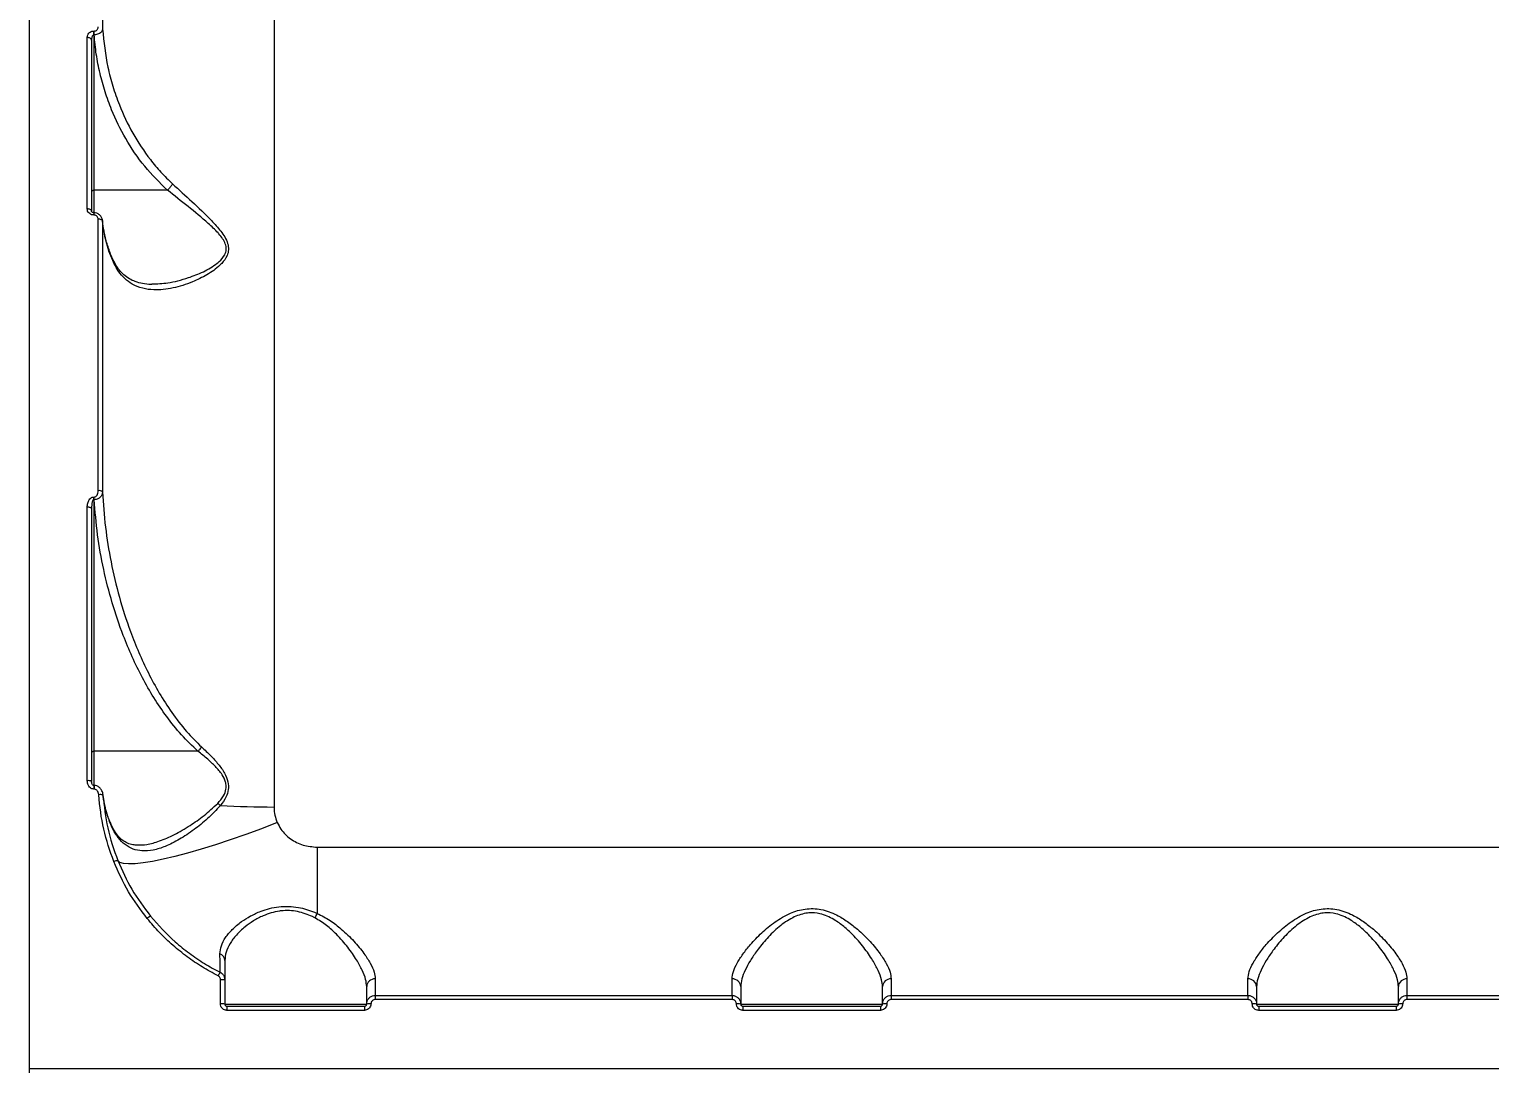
# Model space of a CAD drawing. Header units: millimetres. Extents: x -8327 to 9087, y -6583 to 5996.
# Drawn here: x -799 to -459.3, y -2207.1 to -1964.2 of the extents above; entities that cross this region are included whole.
import ezdxf

# ---------------------------------------------------------------- set-up
doc = ezdxf.new("R2010")
doc.units = ezdxf.units.MM
for name, color, linetype in [('DIKOM_ОБЪЕКТ', 7, 'Continuous'), ('DIKOM_РАЗМЕР_ЗОНА', 7, 'Continuous'), ('DIKOM_РАЗМЕР_ОБЪЕКТА', 7, 'Continuous')]:
    doc.layers.add(name, color=color, linetype=linetype)
doc.styles.add('style1', font='arial.ttf', dxfattribs={"width": 0.8})
doc.dimstyles.new('1-50', dxfattribs={"dimtxt": 300, "dimasz": 200, "dimexe": 100, "dimexo": 0, "dimgap": 100, "dimtad": 1, "dimtxsty": 'style1', "dimcen": 200, "dimclrd": 7, "dimclre": 7, "dimclrt": 7, "dimadec": 1, "dimazin": 2, "dimtfac": 1, "dimtmove": 0, "dimatfit": 2, "dimfxl": 0, "dimlwd": 25, "dimlwe": 18, "dimarcsym": 0})

# ---------------------------------------------------------------- blocks, each defined once
blk = doc.blocks.new('*D9')
at = {"layer": 'Defpoints', "color": 0, "transparency": 16777216}
for p in [(7087.37, 843.9), (-4957.59, 227.93), (7087.37, -4838.64)]:
    blk.add_point(p, dxfattribs=at)
at = {"layer": 'DIKOM_РАЗМЕР_ОБЪЕКТА', "color": 7, "lineweight": 18, "transparency": 16777216}
for p, q in [((7087.37, 843.9), (7087.37, -4938.64)), ((-4957.59, 227.93), (-4957.59, -4938.64))]:
    blk.add_line(p, q, dxfattribs=at)
at = {"layer": 'DIKOM_РАЗМЕР_ОБЪЕКТА', "color": 7, "lineweight": 25, "transparency": 16777216}
blk.add_line((-4757.59, -4838.64), (6887.37, -4838.64), dxfattribs=at)
at = {"layer": 'DIKOM_РАЗМЕР_ОБЪЕКТА', "color": 7, "transparency": 16777216}
for points in [[(-4757.59, -4805.31), (-4757.59, -4871.97), (-4957.59, -4838.64)], [(6887.37, -4805.31), (6887.37, -4871.97), (7087.37, -4838.64)]]:
    blk.add_solid(points, dxfattribs=at)
at = {"layer": 'DIKOM_РАЗМЕР_ОБЪЕКТА', "color": 7, "transparency": 16777216, "insert": (4098.94, -4585.47), "char_height": 300, "attachment_point": 5, "style": 'style1'}
blk.add_mtext('12040', dxfattribs=at)
blk = doc.blocks.new('*D10')
at = {"layer": 'Defpoints', "color": 0, "transparency": 16777216}
for p in [(-465.57, 4500.84), (-6842.48, -4044.98), (-465.57, -4044.98)]:
    blk.add_point(p, dxfattribs=at)
at = {"layer": 'DIKOM_РАЗМЕР_ОБЪЕКТА', "color": 7, "lineweight": 18, "transparency": 16777216}
for p, q in [((-465.57, 4500.84), (-6942.48, 4500.84)), ((-465.57, -4044.98), (-6942.48, -4044.98))]:
    blk.add_line(p, q, dxfattribs=at)
at = {"layer": 'DIKOM_РАЗМЕР_ОБЪЕКТА', "color": 7, "lineweight": 25, "transparency": 16777216}
blk.add_line((-6842.48, 4300.84), (-6842.48, -3844.98), dxfattribs=at)
at = {"layer": 'DIKOM_РАЗМЕР_ОБЪЕКТА', "color": 7, "transparency": 16777216}
for points in [[(-6875.82, 4300.84), (-6809.15, 4300.84), (-6842.48, 4500.84)], [(-6875.82, -3844.98), (-6809.15, -3844.98), (-6842.48, -4044.98)]]:
    blk.add_solid(points, dxfattribs=at)
at = {"layer": 'DIKOM_РАЗМЕР_ОБЪЕКТА', "color": 7, "transparency": 16777216, "insert": (-7095.66, 227.93), "char_height": 300, "attachment_point": 5, "rotation": 90, "style": 'style1'}
blk.add_mtext('8550', dxfattribs=at)
blk = doc.blocks.new('*D12')
at = {"layer": 'Defpoints', "color": 0, "transparency": 16777216}
for p in [(-6501.58, 227.93), (9087.37, 227.93), (9087.37, -6483.3)]:
    blk.add_point(p, dxfattribs=at)
at = {"layer": 'DIKOM_РАЗМЕР_ЗОНА', "color": 7, "lineweight": 18, "transparency": 16777216}
for p, q in [((-6501.58, 227.93), (-6501.58, -6583.3)), ((9087.37, 227.93), (9087.37, -6583.3))]:
    blk.add_line(p, q, dxfattribs=at)
at = {"layer": 'DIKOM_РАЗМЕР_ЗОНА', "color": 7, "lineweight": 25, "transparency": 16777216}
blk.add_line((-6301.58, -6483.3), (8887.37, -6483.3), dxfattribs=at)
at = {"layer": 'DIKOM_РАЗМЕР_ЗОНА', "color": 7, "transparency": 16777216}
for points in [[(-6301.58, -6449.97), (-6301.58, -6516.64), (-6501.58, -6483.3)], [(8887.37, -6449.97), (8887.37, -6516.64), (9087.37, -6483.3)]]:
    blk.add_solid(points, dxfattribs=at)
at = {"layer": 'DIKOM_РАЗМЕР_ЗОНА', "color": 7, "transparency": 16777216, "insert": (2981.2, -6230.13), "char_height": 300, "attachment_point": 5, "style": 'style1'}
blk.add_mtext('15500', dxfattribs=at)

msp = doc.modelspace()

# ---------------------------------------------------------------- linework, layer by layer
at = {"layer": 'DIKOM_ОБЪЕКТ', "color": 7, "linetype": 'Continuous', "lineweight": 15}
for p, q in [((-799.039, -1787.072), (-799.039, -2206.069)), ((-742.089, -1825.072), (-742.089, -2145.224)), ((-781.982, -1898.405), (-781.982, -1964.236)), ((-785.539, -2006.05), (-785.539, -1966.186)), ((-784.539, -1966.76), (-784.539, -2006.528)), ((-784.039, -1964.665), (-783.936, -1964.665)), ((-784.039, -1965.564), (-784.039, -1964.665)), ((-784.039, -1965.564), (-784.039, -2001.719)), ((-783.936, -1965.564), (-784.039, -1965.564)), ((-783.936, -1965.564), (-783.936, -1964.665)), ((-766.879, -2001.719), (-784.039, -2001.719)), ((-784.039, -2001.719), (-784.039, -2006.943)), ((-784.007, -2006.941), (-784.039, -2006.941)), ((-784.039, -2006.941), (-784.039, -2007.466)), ((-784.007, -2007.466), (-784.039, -2007.466)), ((-784.007, -2006.941), (-784.007, -2007.466)), ((-782.98, -2071.617), (-782.98, -2008.438)), ((-781.982, -2008.877), (-781.982, -2071.916)), ((-781.916, -2009.167), (-781.95, -2008.743)), ((-785.539, -2139.096), (-785.539, -2075.458)), ((-784.539, -2075.771), (-784.539, -2139.258)), ((-784.039, -2073.091), (-783.918, -2073.091)), ((-784.039, -2073.73), (-784.039, -2073.091)), ((-784.039, -2073.73), (-784.039, -2132.26)), ((-783.918, -2073.73), (-784.039, -2073.73)), ((-783.918, -2073.73), (-783.918, -2073.091)), ((-759.792, -2132.26), (-784.039, -2132.26)), ((-784.039, -2132.26), (-784.039, -2140.228)), ((-783.952, -2140.209), (-784.039, -2140.209)), ((-784.039, -2140.209), (-784.039, -2141.052)), ((-783.952, -2140.209), (-783.952, -2141.052)), ((-783.952, -2141.052), (-784.039, -2141.052)), ((-732.039, -2154.569), (-382.039, -2154.569)), ((-732.039, -2154.569), (-732.039, -2169.978)), ((-754.539, -2191.033), (-754.539, -2185.407)), ((-753.539, -2185.458), (-753.539, -2191.072)), ((-720.539, -2191.072), (-720.539, -2187.021)), ((-718.539, -2185.214), (-718.539, -2189.071)), ((-635.539, -2189.071), (-635.539, -2185.214)), ((-633.539, -2187.021), (-633.539, -2191.072)), ((-600.539, -2191.072), (-600.539, -2187.021)), ((-598.539, -2185.214), (-598.539, -2189.071)), ((-515.539, -2189.071), (-515.539, -2185.214)), ((-513.539, -2187.021), (-513.539, -2191.072)), ((-480.539, -2191.072), (-480.539, -2187.021)), ((-478.539, -2185.214), (-478.539, -2189.071)), ((-753.539, -2191.072), (-720.539, -2191.072)), ((-718.539, -2189.071), (-718.539, -2190.031)), ((-718.539, -2189.071), (-635.539, -2189.071)), ((-635.539, -2190.031), (-718.539, -2190.031)), ((-635.539, -2189.071), (-635.539, -2190.031)), ((-633.539, -2191.072), (-600.539, -2191.072)), ((-598.539, -2189.071), (-598.539, -2190.031)), ((-598.539, -2189.071), (-515.539, -2189.071)), ((-515.539, -2190.031), (-598.539, -2190.031)), ((-515.539, -2189.071), (-515.539, -2190.031)), ((-513.539, -2191.072), (-480.539, -2191.072)), ((-478.539, -2189.071), (-478.539, -2190.031)), ((-478.539, -2189.071), (-395.539, -2189.071)), ((-395.539, -2190.031), (-478.539, -2190.031)), ((-753.039, -2191.572), (-753.039, -2192.537)), ((-753.039, -2191.572), (-721.039, -2191.572)), ((-721.039, -2192.537), (-753.039, -2192.537)), ((-721.039, -2191.572), (-721.039, -2192.537)), ((-633.039, -2191.572), (-633.039, -2192.537)), ((-633.039, -2191.572), (-601.039, -2191.572)), ((-601.039, -2192.537), (-633.039, -2192.537)), ((-601.039, -2191.572), (-601.039, -2192.537)), ((-513.039, -2191.572), (-513.039, -2192.537)), ((-513.039, -2191.572), (-481.039, -2191.572)), ((-481.039, -2192.537), (-513.039, -2192.537)), ((-481.039, -2191.572), (-481.039, -2192.537)), ((-799.039, -2206.069), (-315.039, -2206.069)), ((-799.039, -2206.069), (-799.039, -2207.072))]:
    msp.add_line(p, q, dxfattribs=at)
at = {"layer": 'DIKOM_ОБЪЕКТ', "color": 7, "linetype": 'Continuous', "lineweight": 15, "flags": 128}
for points in [[(-784.539, -1966.76), (-784.559, -1966.648), (-784.616, -1966.54), (-784.708, -1966.441), (-784.832, -1966.354), (-784.984, -1966.283), (-785.157, -1966.23), (-785.344, -1966.197), (-785.539, -1966.186)], [(-784.539, -2001.88), (-784.53, -2001.849), (-784.501, -2001.818), (-784.455, -2001.791), (-784.393, -2001.766), (-784.317, -2001.746), (-784.231, -2001.731), (-784.137, -2001.722), (-784.039, -2001.719)], [(-784.539, -2006.528), (-784.559, -2006.435), (-784.616, -2006.345), (-784.708, -2006.262), (-784.832, -2006.19), (-784.984, -2006.13), (-785.157, -2006.086), (-785.344, -2006.059), (-785.539, -2006.05)], [(-781.982, -2008.877), (-782.013, -2008.79), (-782.078, -2008.707), (-782.174, -2008.631), (-782.299, -2008.565), (-782.447, -2008.511), (-782.614, -2008.471), (-782.793, -2008.447), (-782.98, -2008.438)], [(-784.539, -2075.771), (-784.559, -2075.71), (-784.616, -2075.651), (-784.708, -2075.597), (-784.832, -2075.549), (-784.984, -2075.51), (-785.157, -2075.481), (-785.344, -2075.463), (-785.539, -2075.458)], [(-784.539, -2132.42), (-784.53, -2132.388), (-784.501, -2132.358), (-784.455, -2132.331), (-784.393, -2132.307), (-784.317, -2132.287), (-784.231, -2132.272), (-784.137, -2132.263), (-784.039, -2132.26)], [(-741.33, -2148.866), (-745.024, -2150.272), (-748.681, -2151.605), (-752.266, -2152.85), (-755.743, -2153.996), (-759.077, -2155.031), (-762.236, -2155.945), (-765.189, -2156.729), (-767.907, -2157.375), (-770.362, -2157.877), (-772.53, -2158.229), (-774.39, -2158.43), (-775.924, -2158.475), (-777.117, -2158.366), (-777.956, -2158.102), (-778.433, -2157.687)]]:
    msp.add_lwpolyline(points, dxfattribs=at)
at = {"layer": 'DIKOM_ОБЪЕКТ', "color": 7, "linetype": 'Continuous', "lineweight": 15}
for centre, radius, start, end in [((-782.778, -2072.756), 1.157, 46.57579, 100.04834), ((-785.296, -2140.764), 1.685, 63.30977, 98.29768), ((-782.528, -2144.297), 1.967, 70.70546, 100.11833), ((-758.737, -2149.33), 6.084, 46.72983, 54.34521), ((-742.208, -1908.758), 236.466, 267.004, 270.02872), ((-778.277, -2160.062), 2.38, 93.76437, 117.08703), ((-769.188, -2173.777), 3.548, 117.44633, 132.81028), ((-725.683, -2173.927), 7.484, 148.14693, 157.1654), ((-755.299, -2181.026), 1.761, 1.82718, 68.86355), ((-746.418, -2188.646), 9.605, 148.82886, 154.5123), ((-754.289, -2190.274), 4.873, 81.15526, 92.94824), ((-718.631, -2187.123), 1.911, 87.24454, 176.94761), ((-635.448, -2187.123), 1.911, 3.05228, 92.75217), ((-598.631, -2187.123), 1.911, 87.24454, 176.94761), ((-515.448, -2187.123), 1.911, 3.05228, 92.75217), ((-478.631, -2187.123), 1.911, 87.24783, 176.94772), ((-754.289, -2197.591), 6.562, 83.44244, 92.18804), ((-719.79, -2197.594), 6.565, 87.81333, 96.55567), ((-634.289, -2197.591), 6.562, 83.44244, 92.18804), ((-599.79, -2197.594), 6.565, 87.81333, 96.55567), ((-514.289, -2197.591), 6.562, 83.44244, 92.18804), ((-479.79, -2197.594), 6.565, 87.81333, 96.55567)]:
    msp.add_arc(centre, radius, start, end, dxfattribs=at)
for points, knots in [([(-783.936, -1964.665), (-783.842, -1964.657), (-783.653, -1964.641), (-783.401, -1964.518), (-783.191, -1964.333), (-783.034, -1964.074), (-782.982, -1963.849), (-782.98, -1963.718), (-782.98, -1963.699)], [0, 0, 0, 0, 0.1672932, 0.3344369, 0.5091108, 0.7130595, 0.9577362, 1, 1, 1, 1]), ([(-785.539, -1966.186), (-785.539, -1966.158), (-785.535, -1965.951), (-785.452, -1965.595), (-785.199, -1965.184), (-784.866, -1964.894), (-784.476, -1964.703), (-784.185, -1964.677), (-784.039, -1964.665)], [0, 0, 0, 0, 0.0392471, 0.2872479, 0.4952033, 0.6710072, 0.8353002, 1, 1, 1, 1]), ([(-784.039, -1965.564), (-784.065, -1965.567), (-784.116, -1965.573), (-784.216, -1965.631), (-784.326, -1965.761), (-784.431, -1965.99), (-784.512, -1966.308), (-784.538, -1966.577), (-784.539, -1966.738), (-784.539, -1966.76)], [0, 0, 0, 0, 0.0553103, 0.10984903, 0.24371433, 0.41758879, 0.65180445, 0.9518579, 1, 1, 1, 1]), ([(-781.982, -1964.236), (-781.984, -1964.261), (-781.994, -1964.435), (-782.112, -1964.737), (-782.441, -1965.086), (-782.87, -1965.341), (-783.376, -1965.515), (-783.748, -1965.548), (-783.936, -1965.564)], [0, 0, 0, 0, 0.0391215, 0.2683155, 0.4664054, 0.6436425, 0.8199203, 1, 1, 1, 1]), ([(-766.876, -2001.718), (-768.707, -1999.911), (-772.417, -1996.249), (-776.684, -1989.842), (-779.586, -1983.932), (-781.44, -1978.804), (-782.627, -1974.489), (-783.502, -1970.07), (-783.791, -1967.066), (-783.936, -1965.564)], [0, 0, 0, 0, 0.1852048, 0.3752219, 0.5580277, 0.6672715, 0.7765209, 0.8882608, 1, 1, 1, 1]), ([(-781.982, -1964.236), (-781.673, -1967.2), (-781.205, -1971.682), (-779.64, -1977.524), (-777.838, -1982.7), (-775.08, -1988.516), (-771.667, -1993.684), (-768.449, -1997.549), (-766.614, -1999.326), (-765.697, -2000.215)], [0, 0, 0, 0, 0.2227142, 0.3367333, 0.4507471, 0.6310048, 0.8132755, 0.9066461, 1, 1, 1, 1]), ([(-765.697, -2000.215), (-764.2, -2001.587), (-761.168, -2004.366), (-757.296, -2008.002), (-754.771, -2010.781), (-753.516, -2012.577), (-752.817, -2014.033), (-752.591, -2015.558), (-753.02, -2017.224), (-753.876, -2018.362), (-755.423, -2019.905), (-757.705, -2021.472), (-761.431, -2023.288), (-765.649, -2024.618), (-769.55, -2025.035), (-772.703, -2024.617), (-774.965, -2023.734), (-776.848, -2022.343), (-778.229, -2020.743), (-778.93, -2019.426), (-779.224, -2018.874)], [0, 0, 0, 0, 0.0952082, 0.1929567, 0.2448, 0.2710696, 0.2981699, 0.3242898, 0.3503872, 0.3910754, 0.4019419, 0.4719619, 0.5438094, 0.6393955, 0.7378515, 0.7988537, 0.8613638, 0.9113745, 0.9628374, 1, 1, 1, 1]), ([(-765.697, -2000.215), (-765.724, -2000.263), (-765.813, -2000.418), (-766.039, -2000.753), (-766.413, -2001.231), (-766.722, -2001.556), (-766.876, -2001.718)], [0, 0, 0, 0, 0.1074442, 0.3494788, 0.6747664, 1, 1, 1, 1]), ([(-770.537, -2023.491), (-769.309, -2023.463), (-766.548, -2023.401), (-762.462, -2022.27), (-758.507, -2020.761), (-756.127, -2019.366), (-754.478, -2017.991), (-753.582, -2017.006), (-753.114, -2015.504), (-753.351, -2014.173), (-754.018, -2012.958), (-754.661, -2012.148), (-755.736, -2010.933), (-758.078, -2008.744), (-762.104, -2005.459), (-765.287, -2002.966), (-766.879, -2001.719)], [0, 0, 0, 0, 0.1105007, 0.2485082, 0.3481924, 0.4475004, 0.4623427, 0.5166424, 0.5502393, 0.5837013, 0.6157816, 0.6480655, 0.6549244, 0.7267037, 0.8632998, 1, 1, 1, 1]), ([(-766.879, -2001.719), (-766.879, -2001.719), (-766.878, -2001.719), (-766.877, -2001.718), (-766.876, -2001.718), (-766.876, -2001.718)], [0, 0, 0, 0, 0.398622, 0.7563855, 1, 1, 1, 1]), ([(-784.039, -2007.466), (-784.115, -2007.463), (-784.361, -2007.452), (-784.776, -2007.316), (-785.195, -2006.998), (-785.484, -2006.554), (-785.521, -2006.218), (-785.539, -2006.05)], [0, 0, 0, 0, 0.093164, 0.3038984, 0.5302479, 0.7651828, 1, 1, 1, 1]), ([(-784.039, -2006.938), (-784.064, -2006.938), (-784.133, -2006.939), (-784.245, -2006.908), (-784.363, -2006.848), (-784.464, -2006.755), (-784.531, -2006.642), (-784.529, -2006.566), (-784.528, -2006.528)], [0, 0, 0, 0, 0.0675395, 0.1855414, 0.3241125, 0.5015101, 0.7458388, 1, 1, 1, 1]), ([(-781.992, -2008.762), (-781.991, -2008.747), (-781.977, -2008.492), (-782.173, -2007.999), (-782.625, -2007.408), (-783.282, -2007.009), (-783.775, -2006.973), (-784.007, -2006.956)], [0, 0, 0, 0, 0.0155017, 0.2612787, 0.5139332, 0.7709916, 1, 1, 1, 1]), ([(-782.98, -2008.438), (-782.992, -2008.324), (-783.018, -2008.094), (-783.215, -2007.791), (-783.502, -2007.57), (-783.787, -2007.476), (-783.956, -2007.468), (-784.007, -2007.466)], [0, 0, 0, 0, 0.2336631, 0.4672796, 0.6955284, 0.9086842, 1, 1, 1, 1]), ([(-779.224, -2018.874), (-779.351, -2018.6), (-780.148, -2016.885), (-781.334, -2013.575), (-781.763, -2010.463), (-781.982, -2008.877)], [0, 0, 0, 0, 0.0849873, 0.5334646, 1, 1, 1, 1]), ([(-779.282, -2018.337), (-779.301, -2018.303), (-779.796, -2017.4), (-780.506, -2015.545), (-781.356, -2012.783), (-781.812, -2010.643), (-781.897, -2009.43), (-781.916, -2009.167)], [0, 0, 0, 0, 0.0114424, 0.3103673, 0.6119756, 0.9158164, 1, 1, 1, 1]), ([(-779.224, -2018.874), (-779.22, -2018.854), (-779.194, -2018.693), (-779.186, -2018.495), (-779.283, -2018.37), (-779.3, -2018.348)], [0, 0, 0, 0, 0.1036089, 0.8366292, 1, 1, 1, 1]), ([(-770.524, -2023.599), (-770.593, -2023.603), (-771.346, -2023.64), (-772.652, -2023.451), (-774.343, -2023.028), (-775.775, -2022.362), (-776.984, -2021.488), (-778.014, -2020.394), (-778.762, -2019.361), (-779.137, -2018.592), (-779.274, -2018.311)], [0, 0, 0, 0, 0.0175764, 0.1926831, 0.3631474, 0.5134454, 0.6719529, 0.8049, 0.9285687, 1, 1, 1, 1]), ([(-783.918, -2073.091), (-783.838, -2073.082), (-783.68, -2073.064), (-783.446, -2072.918), (-783.205, -2072.636), (-783.017, -2072.18), (-782.992, -2071.811), (-782.98, -2071.617)], [0, 0, 0, 0, 0.1189983, 0.2373899, 0.4123348, 0.691016, 1, 1, 1, 1]), ([(-781.982, -2071.916), (-782.017, -2072.151), (-782.085, -2072.614), (-782.499, -2073.171), (-782.988, -2073.508), (-783.454, -2073.687), (-783.76, -2073.715), (-783.918, -2073.73)], [0, 0, 0, 0, 0.2736062, 0.5372655, 0.7207899, 0.856553, 1, 1, 1, 1]), ([(-781.982, -2071.916), (-781.798, -2074.645), (-781.429, -2080.104), (-780.087, -2088.276), (-778.173, -2096.398), (-775.387, -2105.066), (-772.203, -2112.515), (-768.832, -2118.736), (-765.89, -2123.308), (-762.659, -2127.564), (-760.134, -2130.075), (-758.943, -2131.259)], [0, 0, 0, 0, 0.1269751, 0.2539548, 0.3836722, 0.5133747, 0.6746723, 0.7565611, 0.8384274, 0.9238199, 1, 1, 1, 1]), ([(-785.539, -2075.458), (-785.518, -2075.147), (-785.476, -2074.551), (-785.167, -2073.817), (-784.777, -2073.365), (-784.407, -2073.134), (-784.162, -2073.105), (-784.039, -2073.091)], [0, 0, 0, 0, 0.3089147, 0.5923472, 0.7697508, 0.8844691, 1, 1, 1, 1]), ([(-784.039, -2073.73), (-784.056, -2073.732), (-784.094, -2073.737), (-784.158, -2073.782), (-784.271, -2073.926), (-784.502, -2074.587), (-784.523, -2075.241), (-784.539, -2075.771)], [0, 0, 0, 0, 0.023291, 0.0519918, 0.1042319, 0.2734054, 1, 1, 1, 1]), ([(-759.783, -2132.257), (-761.096, -2131.009), (-763.738, -2128.498), (-767.103, -2124.253), (-770.114, -2119.797), (-772.769, -2115.136), (-775.129, -2110.302), (-777.542, -2104.499), (-779.836, -2097.717), (-781.816, -2089.882), (-783.259, -2081.878), (-783.698, -2076.446), (-783.918, -2073.73)], [0, 0, 0, 0, 0.0822816, 0.1655638, 0.2475161, 0.3294891, 0.4129253, 0.4963681, 0.6209036, 0.745453, 0.8727285, 1, 1, 1, 1]), ([(-759.792, -2132.26), (-759.79, -2132.26), (-759.788, -2132.259), (-759.785, -2132.259), (-759.784, -2132.258), (-759.783, -2132.257)], [0, 0, 0, 0, 0.4248081, 0.771372, 1, 1, 1, 1]), ([(-755.191, -2144.387), (-754.695, -2143.828), (-753.845, -2142.87), (-753.194, -2141.235), (-753.199, -2140.114), (-753.459, -2138.946), (-754.204, -2137.505), (-755.695, -2135.759), (-757.632, -2133.984), (-759.028, -2132.869), (-759.792, -2132.26)], [0, 0, 0, 0, 0.1504053, 0.2579087, 0.3420675, 0.365553, 0.4905015, 0.6488084, 0.8079295, 1, 1, 1, 1]), ([(-758.943, -2131.259), (-758.965, -2131.29), (-759.085, -2131.455), (-759.357, -2131.802), (-759.632, -2132.095), (-759.783, -2132.257)], [0, 0, 0, 0, 0.0927378, 0.4977818, 1, 1, 1, 1]), ([(-758.943, -2131.259), (-758.215, -2131.942), (-756.877, -2133.196), (-755.04, -2135.211), (-753.603, -2137.18), (-752.714, -2139.232), (-752.621, -2141.203), (-753.265, -2143.15), (-754.092, -2144.262), (-754.567, -2144.901)], [0, 0, 0, 0, 0.1839951, 0.3384066, 0.4956214, 0.6241628, 0.737454, 0.8492055, 1, 1, 1, 1]), ([(-784.039, -2141.052), (-784.179, -2141.037), (-784.457, -2141.007), (-784.864, -2140.762), (-785.24, -2140.336), (-785.494, -2139.744), (-785.525, -2139.301), (-785.539, -2139.096)], [0, 0, 0, 0, 0.15229548, 0.30404612, 0.5080148, 0.77321681, 1, 1, 1, 1]), ([(-783.998, -2140.204), (-784.013, -2140.206), (-784.044, -2140.212), (-784.102, -2140.2), (-784.191, -2140.155), (-784.325, -2140.024), (-784.471, -2139.752), (-784.546, -2139.471), (-784.534, -2139.291), (-784.532, -2139.258)], [0, 0, 0, 0, 0.0361077, 0.0772234, 0.1419148, 0.2913463, 0.5429629, 0.9184214, 1, 1, 1, 1]), ([(-781.901, -2142.291), (-781.903, -2142.251), (-781.919, -2141.898), (-782.161, -2141.315), (-782.658, -2140.671), (-783.268, -2140.318), (-783.727, -2140.174), (-783.947, -2140.212), (-783.953, -2140.213)], [0, 0, 0, 0, 0.03811105, 0.33309255, 0.57497511, 0.79091282, 0.99352379, 1, 1, 1, 1]), ([(-782.873, -2142.361), (-782.898, -2142.195), (-782.946, -2141.866), (-783.174, -2141.46), (-783.459, -2141.194), (-783.725, -2141.069), (-783.888, -2141.057), (-783.952, -2141.052)], [0, 0, 0, 0, 0.2718231, 0.5388598, 0.7375793, 0.896596, 1, 1, 1, 1]), ([(-779.361, -2157.943), (-780.244, -2155.442), (-782.034, -2150.375), (-782.591, -2145.054), (-782.873, -2142.361)], [0, 0, 0, 0, 0.4937641, 1, 1, 1, 1]), ([(-781.878, -2142.441), (-781.611, -2145.011), (-781.069, -2150.218), (-779.319, -2155.177), (-778.433, -2157.687)], [0, 0, 0, 0, 0.493765, 1, 1, 1, 1]), ([(-780.054, -2149.329), (-780.425, -2148.343), (-781.275, -2146.086), (-781.661, -2143.754), (-781.878, -2142.441)], [0, 0, 0, 0, 0.4365672, 1, 1, 1, 1]), ([(-780.08, -2148.985), (-780.199, -2148.719), (-780.713, -2147.57), (-781.303, -2145.472), (-781.764, -2143.497), (-781.859, -2142.427), (-781.871, -2142.286)], [0, 0, 0, 0, 0.1225038, 0.529342, 0.9380481, 1, 1, 1, 1]), ([(-754.567, -2144.901), (-755.54, -2145.948), (-757.489, -2148.045), (-760.786, -2150.602), (-764.091, -2152.83), (-767.292, -2154.435), (-770.214, -2155.343), (-772.717, -2155.544), (-774.892, -2155.094), (-776.76, -2154.091), (-778.392, -2152.443), (-779.448, -2150.729), (-779.942, -2149.585), (-780.054, -2149.329)], [0, 0, 0, 0, 0.1039368, 0.2080579, 0.3213677, 0.4346149, 0.5351332, 0.6355699, 0.7202637, 0.8048962, 0.8901539, 0.9753335, 1, 1, 1, 1]), ([(-773.796, -2154.052), (-773.108, -2154.04), (-771.493, -2154.014), (-768.631, -2153.176), (-765.255, -2151.705), (-761.772, -2149.652), (-758.321, -2147.279), (-756.241, -2145.357), (-755.191, -2144.387)], [0, 0, 0, 0, 0.123247, 0.2891698, 0.4732566, 0.6616167, 0.8292371, 1, 1, 1, 1]), ([(-742.089, -2145.224), (-742.089, -2145.282), (-742.085, -2145.922), (-741.957, -2147.176), (-741.542, -2148.295), (-741.33, -2148.866)], [0, 0, 0, 0, 0.0468115, 0.5142626, 1, 1, 1, 1]), ([(-780.116, -2149.004), (-780.11, -2149.012), (-780.053, -2149.089), (-780.053, -2149.208), (-780.053, -2149.312), (-780.054, -2149.329)], [0, 0, 0, 0, 0.0891653, 0.8585571, 1, 1, 1, 1]), ([(-773.789, -2154.082), (-774.076, -2154.083), (-774.824, -2154.084), (-775.888, -2153.794), (-776.967, -2153.264), (-777.91, -2152.494), (-778.762, -2151.501), (-779.507, -2150.348), (-779.926, -2149.396), (-780.11, -2148.98)], [0, 0, 0, 0, 0.1067852, 0.2773206, 0.4563551, 0.6002272, 0.7388924, 0.8858368, 1, 1, 1, 1]), ([(-741.33, -2148.866), (-741.063, -2149.385), (-740.314, -2150.839), (-738.308, -2152.764), (-735.358, -2154.28), (-733.153, -2154.472), (-732.039, -2154.569)], [0, 0, 0, 0, 0.1529591, 0.4283789, 0.7114349, 1, 1, 1, 1]), ([(-771.598, -2171.174), (-773.128, -2169.138), (-776.222, -2165.018), (-778.307, -2160.32), (-779.361, -2157.943)], [0, 0, 0, 0, 0.494175, 1, 1, 1, 1]), ([(-778.433, -2157.687), (-777.425, -2159.959), (-775.386, -2164.557), (-772.356, -2168.589), (-770.823, -2170.629)], [0, 0, 0, 0, 0.494158, 1, 1, 1, 1]), ([(-770.823, -2170.629), (-768.984, -2172.69), (-766.199, -2175.812), (-761.811, -2179.305), (-758.324, -2181.695), (-755.853, -2183.021), (-754.636, -2183.674)], [0, 0, 0, 0, 0.3951718, 0.5986723, 0.8021776, 1, 1, 1, 1]), ([(-754.664, -2179.383), (-754.602, -2178.76), (-754.476, -2177.512), (-753.466, -2175.591), (-751.889, -2173.688), (-749.882, -2171.993), (-747.6, -2170.553), (-745.376, -2169.516), (-743.141, -2168.801), (-740.985, -2168.388), (-738.713, -2168.291), (-735.869, -2168.586), (-733.633, -2169.28), (-732.253, -2169.884), (-732.039, -2169.978)], [0, 0, 0, 0, 0.1101015, 0.2202194, 0.3292877, 0.4383095, 0.5249634, 0.6115147, 0.6753419, 0.7390985, 0.8039977, 0.8688916, 0.9797312, 1, 1, 1, 1]), ([(-732.58, -2171.023), (-732.776, -2170.925), (-734.031, -2170.297), (-736.026, -2169.589), (-738.53, -2169.285), (-739.939, -2169.331), (-741.366, -2169.511), (-742.808, -2169.834), (-744.881, -2170.601), (-746.941, -2171.7), (-749.062, -2173.221), (-750.931, -2175.002), (-752.403, -2176.998), (-753.354, -2179.009), (-753.478, -2180.316), (-753.539, -2180.97)], [0, 0, 0, 0, 0.0201017, 0.1287303, 0.1863607, 0.2439923, 0.2548528, 0.3176665, 0.3805803, 0.4675426, 0.5546243, 0.6653698, 0.7761639, 0.8880927, 1, 1, 1, 1]), ([(-720.539, -2187.021), (-720.589, -2186.481), (-720.695, -2185.325), (-721.521, -2183.214), (-722.893, -2180.692), (-724.874, -2177.839), (-727.254, -2175.108), (-729.794, -2172.715), (-731.643, -2171.592), (-732.58, -2171.023)], [0, 0, 0, 0, 0.12270894, 0.26245924, 0.40601667, 0.57492317, 0.74826271, 0.87237017, 1, 1, 1, 1]), ([(-732.039, -2169.978), (-731.017, -2170.5), (-728.967, -2171.547), (-726.123, -2173.823), (-723.417, -2176.438), (-721.197, -2179.163), (-719.644, -2181.58), (-718.713, -2183.598), (-718.595, -2184.7), (-718.539, -2185.214)], [0, 0, 0, 0, 0.1281528, 0.2567404, 0.4268159, 0.5968762, 0.737308, 0.8775695, 1, 1, 1, 1]), ([(-635.539, -2185.214), (-635.475, -2184.659), (-635.346, -2183.547), (-634.42, -2181.57), (-633.072, -2179.448), (-631.186, -2177.072), (-628.735, -2174.492), (-625.648, -2171.933), (-622.25, -2169.899), (-619.127, -2168.946), (-616.682, -2168.828), (-614.805, -2169.04), (-612.971, -2169.563), (-610.856, -2170.484), (-608.604, -2171.863), (-605.954, -2173.964), (-603.351, -2176.517), (-601.143, -2179.235), (-599.61, -2181.643), (-598.706, -2183.632), (-598.592, -2184.716), (-598.539, -2185.214)], [0, 0, 0, 0, 0.0554766, 0.1110248, 0.1664989, 0.2220065, 0.2900232, 0.3579633, 0.4226761, 0.4774069, 0.5052471, 0.5330946, 0.5627101, 0.5923743, 0.64043, 0.6885805, 0.7603266, 0.8320607, 0.8909996, 0.9498668, 1, 1, 1, 1]), ([(-600.539, -2187.021), (-600.586, -2186.497), (-600.689, -2185.353), (-601.496, -2183.268), (-602.861, -2180.746), (-604.819, -2177.902), (-607.132, -2175.231), (-609.491, -2173.021), (-611.495, -2171.572), (-613.394, -2170.595), (-615.326, -2169.942), (-617.049, -2169.799), (-618.679, -2169.991), (-619.963, -2170.321), (-622.154, -2171.265), (-624.757, -2173.111), (-627.491, -2175.783), (-629.664, -2178.483), (-631.34, -2180.968), (-632.538, -2183.19), (-633.366, -2185.263), (-633.482, -2186.435), (-633.539, -2187.021)], [0, 0, 0, 0, 0.0507133, 0.1106814, 0.1707202, 0.2435968, 0.3164728, 0.3642922, 0.4119936, 0.4404635, 0.4688617, 0.5101025, 0.5210888, 0.5472207, 0.5734069, 0.6369331, 0.7054978, 0.7741562, 0.8307614, 0.8873358, 0.9437049, 1, 1, 1, 1]), ([(-515.539, -2185.214), (-515.475, -2184.659), (-515.346, -2183.547), (-514.42, -2181.57), (-513.072, -2179.448), (-511.186, -2177.072), (-508.735, -2174.492), (-505.648, -2171.933), (-502.25, -2169.899), (-499.127, -2168.946), (-496.682, -2168.828), (-494.805, -2169.04), (-492.971, -2169.563), (-490.856, -2170.484), (-488.604, -2171.863), (-485.954, -2173.964), (-483.351, -2176.517), (-481.143, -2179.235), (-479.61, -2181.643), (-478.705, -2183.632), (-478.592, -2184.716), (-478.539, -2185.214)], [0, 0, 0, 0, 0.0554766, 0.1110248, 0.1664989, 0.2220065, 0.2900233, 0.3579633, 0.4226762, 0.477407, 0.5052472, 0.5330947, 0.5627102, 0.5923744, 0.6404301, 0.6885806, 0.7603267, 0.8320609, 0.8909997, 0.949867, 1, 1, 1, 1]), ([(-480.539, -2187.021), (-480.586, -2186.497), (-480.689, -2185.353), (-481.496, -2183.268), (-482.861, -2180.746), (-484.819, -2177.902), (-487.132, -2175.231), (-489.491, -2173.021), (-491.495, -2171.572), (-493.394, -2170.595), (-495.326, -2169.942), (-497.049, -2169.799), (-498.679, -2169.991), (-499.963, -2170.321), (-502.154, -2171.265), (-504.757, -2173.111), (-507.491, -2175.783), (-509.663, -2178.483), (-511.34, -2180.968), (-512.538, -2183.19), (-513.366, -2185.263), (-513.482, -2186.435), (-513.539, -2187.021)], [0, 0, 0, 0, 0.0507133, 0.1106814, 0.1707202, 0.2435967, 0.3164727, 0.3642921, 0.4119935, 0.4404634, 0.4688617, 0.5101024, 0.5210887, 0.5472206, 0.5734068, 0.636933, 0.7054976, 0.7741561, 0.8307621, 0.8873358, 0.9437049, 1, 1, 1, 1]), ([(-755.088, -2184.513), (-756.329, -2183.844), (-758.813, -2182.507), (-762.311, -2180.12), (-765.639, -2177.444), (-768.776, -2174.481), (-770.658, -2172.276), (-771.598, -2171.174)], [0, 0, 0, 0, 0.197681, 0.3953805, 0.593089, 0.7965432, 1, 1, 1, 1]), ([(-754.636, -2183.674), (-754.637, -2183.578), (-754.64, -2183.383), (-754.649, -2181.976), (-754.658, -2180.494), (-754.663, -2179.631), (-754.664, -2179.383)], [0, 0, 0, 0, 0.3362357, 0.6822368, 0.9087908, 1, 1, 1, 1]), ([(-753.539, -2180.97), (-753.539, -2181.816), (-753.539, -2183.558), (-753.539, -2185.132), (-753.539, -2185.349), (-753.539, -2185.458)], [0, 0, 0, 0, 0.3175184, 0.6539165, 1, 1, 1, 1]), ([(-754.539, -2185.407), (-754.55, -2185.294), (-754.573, -2185.068), (-754.745, -2184.769), (-754.937, -2184.595), (-755.062, -2184.527), (-755.088, -2184.513)], [0, 0, 0, 0, 0.30666388, 0.61341143, 0.9194148, 1, 1, 1, 1]), ([(-754.636, -2183.674), (-754.584, -2183.702), (-754.335, -2183.837), (-753.952, -2184.185), (-753.606, -2184.783), (-753.562, -2185.233), (-753.539, -2185.458)], [0, 0, 0, 0, 0.0806095, 0.3870493, 0.6935231, 1, 1, 1, 1]), ([(-753.039, -2192.537), (-753.15, -2192.53), (-753.428, -2192.511), (-753.85, -2192.331), (-754.231, -2191.991), (-754.49, -2191.541), (-754.523, -2191.202), (-754.539, -2191.033)], [0, 0, 0, 0, 0.1406484, 0.3551342, 0.5699203, 0.7849229, 1, 1, 1, 1]), ([(-753.539, -2191.072), (-753.534, -2191.128), (-753.523, -2191.24), (-753.437, -2191.39), (-753.31, -2191.503), (-753.169, -2191.563), (-753.076, -2191.569), (-753.039, -2191.572)], [0, 0, 0, 0, 0.2153124, 0.4306389, 0.6452905, 0.859468, 1, 1, 1, 1]), ([(-719.539, -2191.033), (-719.547, -2191.145), (-719.565, -2191.424), (-719.745, -2191.847), (-720.084, -2192.228), (-720.534, -2192.487), (-720.871, -2192.52), (-721.039, -2192.537)], [0, 0, 0, 0, 0.1418201, 0.3567351, 0.5713355, 0.7857219, 1, 1, 1, 1]), ([(-721.039, -2191.572), (-720.983, -2191.566), (-720.871, -2191.555), (-720.721, -2191.469), (-720.608, -2191.342), (-720.548, -2191.201), (-720.542, -2191.108), (-720.539, -2191.072)], [0, 0, 0, 0, 0.2140386, 0.4282298, 0.6429543, 0.8580909, 1, 1, 1, 1]), ([(-720.539, -2191.072), (-720.53, -2190.924), (-720.505, -2190.551), (-720.265, -2189.989), (-719.813, -2189.482), (-719.214, -2189.138), (-718.764, -2189.094), (-718.539, -2189.071)], [0, 0, 0, 0, 0.1417375, 0.3564161, 0.5709248, 0.7854737, 1, 1, 1, 1]), ([(-718.539, -2190.031), (-718.652, -2190.042), (-718.877, -2190.064), (-719.176, -2190.237), (-719.402, -2190.491), (-719.522, -2190.773), (-719.535, -2190.959), (-719.539, -2191.033)], [0, 0, 0, 0, 0.2142238, 0.4285785, 0.6430861, 0.8581006, 1, 1, 1, 1]), ([(-635.539, -2189.071), (-635.393, -2189.081), (-635.021, -2189.105), (-634.459, -2189.345), (-633.951, -2189.797), (-633.606, -2190.396), (-633.562, -2190.847), (-633.539, -2191.072)], [0, 0, 0, 0, 0.1407071, 0.3554535, 0.5702531, 0.7851085, 1, 1, 1, 1]), ([(-634.539, -2191.033), (-634.55, -2190.921), (-634.573, -2190.695), (-634.745, -2190.395), (-634.999, -2190.168), (-635.28, -2190.048), (-635.466, -2190.036), (-635.539, -2190.031)], [0, 0, 0, 0, 0.2152105, 0.4301662, 0.644969, 0.859499, 1, 1, 1, 1]), ([(-633.039, -2192.537), (-633.15, -2192.53), (-633.428, -2192.511), (-633.85, -2192.331), (-634.231, -2191.991), (-634.49, -2191.541), (-634.523, -2191.202), (-634.539, -2191.033)], [0, 0, 0, 0, 0.1406484, 0.3551342, 0.5699203, 0.7849229, 1, 1, 1, 1]), ([(-633.539, -2191.072), (-633.534, -2191.128), (-633.523, -2191.24), (-633.437, -2191.39), (-633.31, -2191.503), (-633.169, -2191.563), (-633.076, -2191.569), (-633.039, -2191.572)], [0, 0, 0, 0, 0.2153124, 0.4306389, 0.6452905, 0.859468, 1, 1, 1, 1]), ([(-599.539, -2191.033), (-599.547, -2191.145), (-599.565, -2191.424), (-599.745, -2191.847), (-600.084, -2192.228), (-600.534, -2192.487), (-600.871, -2192.52), (-601.039, -2192.537)], [0, 0, 0, 0, 0.1418201, 0.3567351, 0.5713355, 0.7857219, 1, 1, 1, 1]), ([(-601.039, -2191.572), (-600.983, -2191.566), (-600.871, -2191.555), (-600.721, -2191.469), (-600.608, -2191.342), (-600.548, -2191.201), (-600.542, -2191.108), (-600.539, -2191.072)], [0, 0, 0, 0, 0.2140386, 0.4282298, 0.6429543, 0.8580909, 1, 1, 1, 1]), ([(-600.539, -2191.072), (-600.53, -2190.924), (-600.505, -2190.551), (-600.265, -2189.989), (-599.813, -2189.482), (-599.214, -2189.138), (-598.764, -2189.094), (-598.539, -2189.071)], [0, 0, 0, 0, 0.1417375, 0.3564161, 0.5709248, 0.7854737, 1, 1, 1, 1]), ([(-598.539, -2190.031), (-598.652, -2190.042), (-598.877, -2190.064), (-599.176, -2190.237), (-599.402, -2190.491), (-599.522, -2190.773), (-599.535, -2190.959), (-599.539, -2191.033)], [0, 0, 0, 0, 0.2142238, 0.4285785, 0.6430861, 0.8581006, 1, 1, 1, 1]), ([(-515.539, -2189.071), (-515.393, -2189.081), (-515.021, -2189.105), (-514.459, -2189.345), (-513.951, -2189.797), (-513.606, -2190.396), (-513.562, -2190.847), (-513.539, -2191.072)], [0, 0, 0, 0, 0.1407071, 0.3554535, 0.5702531, 0.7851085, 1, 1, 1, 1]), ([(-514.539, -2191.033), (-514.55, -2190.921), (-514.573, -2190.695), (-514.745, -2190.395), (-514.999, -2190.168), (-515.28, -2190.048), (-515.466, -2190.036), (-515.539, -2190.031)], [0, 0, 0, 0, 0.2152105, 0.4301662, 0.644969, 0.859499, 1, 1, 1, 1]), ([(-513.039, -2192.537), (-513.15, -2192.53), (-513.428, -2192.511), (-513.85, -2192.331), (-514.231, -2191.991), (-514.49, -2191.541), (-514.523, -2191.202), (-514.539, -2191.033)], [0, 0, 0, 0, 0.140605, 0.3551017, 0.5698986, 0.7849121, 1, 1, 1, 1]), ([(-513.539, -2191.072), (-513.534, -2191.128), (-513.523, -2191.24), (-513.437, -2191.39), (-513.31, -2191.503), (-513.169, -2191.563), (-513.076, -2191.569), (-513.039, -2191.572)], [0, 0, 0, 0, 0.2153449, 0.430704, 0.645388, 0.8595978, 1, 1, 1, 1]), ([(-479.539, -2191.033), (-479.547, -2191.145), (-479.565, -2191.424), (-479.745, -2191.847), (-480.084, -2192.228), (-480.534, -2192.487), (-480.871, -2192.52), (-481.039, -2192.537)], [0, 0, 0, 0, 0.1418201, 0.3567351, 0.5713355, 0.7857219, 1, 1, 1, 1]), ([(-481.039, -2191.572), (-480.983, -2191.566), (-480.871, -2191.555), (-480.721, -2191.469), (-480.608, -2191.342), (-480.548, -2191.201), (-480.542, -2191.108), (-480.539, -2191.072)], [0, 0, 0, 0, 0.2140386, 0.4282298, 0.6429543, 0.8580909, 1, 1, 1, 1]), ([(-480.539, -2191.072), (-480.53, -2190.924), (-480.505, -2190.551), (-480.265, -2189.989), (-479.813, -2189.482), (-479.214, -2189.138), (-478.764, -2189.094), (-478.539, -2189.071)], [0, 0, 0, 0, 0.14174226, 0.35642796, 0.57094387, 0.7854665, 1, 1, 1, 1]), ([(-478.539, -2190.031), (-478.652, -2190.042), (-478.877, -2190.064), (-479.176, -2190.237), (-479.402, -2190.491), (-479.522, -2190.773), (-479.535, -2190.959), (-479.539, -2191.033)], [0, 0, 0, 0, 0.2142381, 0.4285405, 0.6430624, 0.8580912, 1, 1, 1, 1])]:
    msp.add_open_spline(points, degree=3, knots=knots, dxfattribs=at)

# ---------------------------------------------------------------- dimensions: what is measured, and where the dimension line sits
at = {"layer": 'DIKOM_РАЗМЕР_ЗОНА'}
dim = msp.add_linear_dim(base=(9087.366, -6483.303), p1=(-6501.585, 227.929), p2=(9087.366, 227.928), text='15500', dimstyle='1-50', dxfattribs=at)
dim.commit()
dim.dimension.update_dxf_attribs({"geometry": '*D12', "text_midpoint": (2981.198, -6483.303), "dimtype": 160})
at = {"layer": 'DIKOM_РАЗМЕР_ОБЪЕКТА'}
dim = msp.add_linear_dim(base=(-6842.485, -4044.984), p1=(-465.572, 4500.841), p2=(-465.572, -4044.984), angle=90, text='8550', dimstyle='1-50', dxfattribs=at)
dim.commit()
dim.dimension.update_dxf_attribs({"geometry": '*D10', "text_midpoint": (-6842.485, 227.928), "dimtype": 160})
dim = msp.add_linear_dim(base=(7087.366, -4838.641), p1=(-4957.594, 227.929), p2=(7087.366, 843.902), text='12040', dimstyle='1-50', dxfattribs=at)
dim.commit()
dim.dimension.update_dxf_attribs({"geometry": '*D9', "text_midpoint": (4098.945, -4838.641), "dimtype": 160})

doc.saveas('drawing.dxf')
